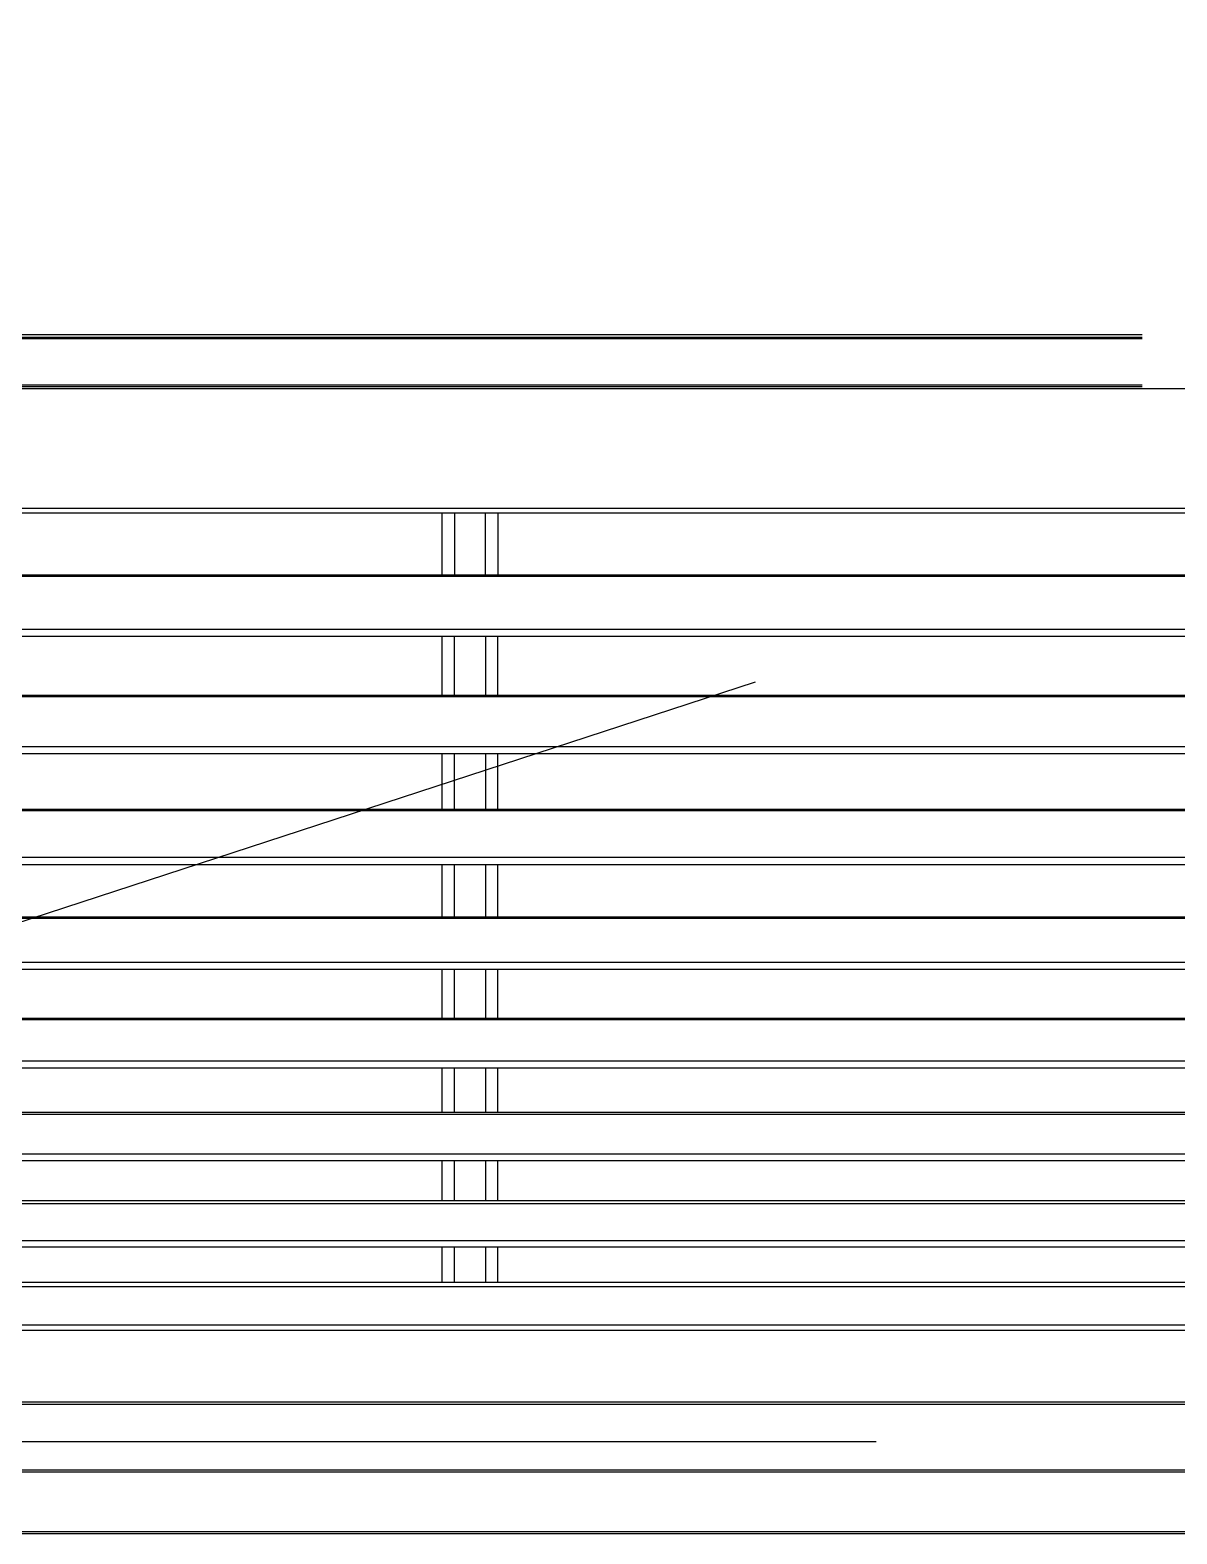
# Model space of a CAD drawing. Header units: millimetres. Extents: x 0 to 460316, y -63250 to 103204.
# Drawn here: x 218154.9 to 218340.8, y 93701.1 to 93945 of the extents above; entities that cross this region are included whole.
import ezdxf
from ezdxf.enums import TextEntityAlignment as Align

# ---------------------------------------------------------------- set-up
doc = ezdxf.new("R2010")
doc.units = ezdxf.units.MM
doc.header["$LTSCALE"] = 25
doc.linetypes.add('HIDDEN', pattern=[9.525, 6.35, -3.175])
for name, color, linetype in [('ac-Ref', 8, 'Continuous'), ('FORM(YOURNAME)-11', 1, 'Continuous'), ('도면층8', 8, 'Continuous')]:
    doc.layers.add(name, color=color, linetype=linetype)
doc.styles.add('YOURNAME', font='HY울릉도M.TTF')

# ---------------------------------------------------------------- blocks, each defined once
blk = doc.blocks.new('*U374')
at = {"color": 1, "linetype": 'HIDDEN'}
blk.add_line((1479.94, 14.99), (39.94, 484.99), dxfattribs=at)
at = {"color": 8}
for p, q in [((1329.52, 185.7), (190.37, 185.7)), ((1329, 166.3), (190.88, 166.3)), ((190.88, 165.5), (1329, 165.5)), ((1144.44, 165.5), (1144.44, 155.49)), ((1146.44, 155.49), (1146.44, 165.5)), ((1151.44, 165.5), (1151.44, 155.49)), ((1153.44, 155.49), (1153.44, 165.5)), ((1328.59, 155.49), (191.3, 155.49)), ((191.31, 155.23), (1328.58, 155.23)), ((1328.18, 146.67), (191.7, 146.67)), ((191.76, 145.5), (1328.12, 145.5)), ((1144.44, 135.99), (1144.44, 145.5)), ((1146.44, 145.5), (1146.44, 135.99)), ((1151.44, 135.99), (1151.44, 145.5)), ((1153.44, 135.99), (1153.44, 145.5)), ((1327.61, 135.99), (192.27, 135.99)), ((192.28, 135.75), (1327.6, 135.75)), ((1327.11, 127.69), (192.78, 127.69)), ((192.85, 126.5), (1327.03, 126.5)), ((1144.44, 117.5), (1144.44, 126.5)), ((1146.44, 126.5), (1146.44, 117.5)), ((1151.44, 117.5), (1151.44, 126.5)), ((1153.44, 117.5), (1153.44, 126.5)), ((1326.41, 117.5), (193.47, 117.5)), ((193.49, 117.26), (1326.4, 117.26)), ((1325.83, 109.71), (194.05, 109.71)), ((194.15, 108.5), (1325.73, 108.5)), ((1144.44, 100.06), (1144.44, 108.5)), ((1146.44, 108.5), (1146.44, 100.06)), ((1151.44, 100.06), (1151.44, 108.5)), ((1153.44, 100.06), (1153.44, 108.5)), ((1325.04, 100.06), (194.84, 100.06)), ((194.86, 99.81), (1325.02, 99.81)), ((1324.39, 92.71), (195.5, 92.71)), ((195.61, 91.5), (1324.28, 91.5)), ((1144.44, 83.65), (1144.44, 91.5)), ((1146.44, 91.5), (1146.44, 83.65)), ((1151.44, 83.65), (1151.44, 91.5)), ((1153.44, 83.65), (1153.44, 91.5)), ((1323.53, 83.65), (196.36, 83.65)), ((196.38, 83.38), (1323.5, 83.38)), ((1322.82, 76.7), (197.06, 76.7)), ((197.19, 75.5), (1322.7, 75.5)), ((1144.44, 68.4), (1144.44, 75.5)), ((1146.44, 75.5), (1146.44, 68.4)), ((1151.44, 68.4), (1151.44, 75.5)), ((1153.44, 68.4), (1153.44, 75.5)), ((1321.93, 68.4), (197.95, 68.4)), ((198, 67.99), (1321.89, 67.99)), ((1321.16, 61.62), (198.72, 61.62)), ((198.85, 60.5), (1321.03, 60.5)), ((1144.44, 54.08), (1144.44, 60.5)), ((1146.44, 60.5), (1146.44, 54.08)), ((1151.44, 54.08), (1151.44, 60.5)), ((1153.44, 54.08), (1153.44, 60.5)), ((1320.27, 54.08), (199.62, 54.08)), ((199.68, 53.54), (1320.2, 53.54)), ((1319.45, 47.55), (200.43, 47.55)), ((200.57, 46.5), (1319.32, 46.5)), ((1144.44, 40.83), (1144.44, 46.5)), ((1146.44, 46.5), (1146.44, 40.83)), ((1151.44, 40.83), (1151.44, 46.5)), ((1153.44, 40.83), (1153.44, 46.5)), ((1318.58, 40.83), (201.3, 40.83)), ((201.41, 40.04), (1318.47, 40.04)), ((1317.64, 33.88), (202.24, 33.88)), ((202.37, 33), (1317.52, 33)), ((1315.86, 21.42), (204.03, 21.42)), ((204.09, 21), (1315.79, 21)), ((1314.17, 10.38), (205.71, 10.38)), ((205.77, 10), (1314.11, 10)), ((1312.57, 0.4), (207.32, 0.4)), ((207.32, 0), (1312.57, 0))]:
    blk.add_line(p, q, dxfattribs=at)
at = {"color": 1, "linetype": 'HIDDEN'}
blk.add_lwpolyline([(1479.94, 484.99), (1479.94, 14.99), (39.94, 14.99), (39.94, 484.99)], close=True, dxfattribs=at)
at = {"color": 8}
for points, knots in [([(1039.94, 194.41), (1040.61, 194.41), (1041.27, 194.41), (1044.61, 194.41), (1047.27, 194.41), (1060.61, 194.41), (1071.27, 194.41), (1124.61, 194.41), (1167.27, 194.41), (1214.74, 194.41), (1219.53, 194.41), (1239.96, 194.41), (1255.6, 194.41), (1279.05, 194.41), (1286.86, 194.41), (1302.49, 194.41), (1310.31, 194.41), (1322.03, 194.42), (1325.94, 194.42), (1329.85, 194.41)], [0, 0, 0, 0, 0.006899, 0.006899, 0.034494, 0.034494, 0.144873, 0.144873, 0.58639, 0.58639, 0.636025, 0.636025, 0.797792, 0.797792, 0.878675, 0.878675, 0.959558, 0.959558, 1, 1, 1, 1]), ([(1039.94, 194), (1119.87, 194), (1199.81, 194), (1296.78, 194), (1313.81, 194), (1330.85, 194)], [0, 0, 0, 0, 0.824317, 0.824317, 1, 1, 1, 1]), ([(1039.94, 193.94), (1119.89, 193.94), (1199.84, 193.94), (1299.77, 193.94), (1319.76, 193.94), (1359.74, 193.94), (1379.73, 193.94), (1419.69, 193.94), (1439.67, 193.94), (1469.52, 193.94), (1479.45, 193.94), (1494.31, 193.94), (1499.26, 193.94), (1509.14, 193.94), (1514.08, 193.94), (1518.98, 193.94)], [0, 0, 0, 0, 0.5, 0.5, 0.625, 0.625, 0.75, 0.75, 0.875, 0.875, 0.9375, 0.9375, 0.96875, 0.96875, 1, 1, 1, 1]), ([(1518.94, 193.8), (1514.03, 193.8), (1509.09, 193.8), (1499.21, 193.8), (1494.26, 193.8), (1479.4, 193.8), (1469.47, 193.8), (1439.62, 193.8), (1419.64, 193.8), (1379.68, 193.8), (1359.7, 193.8), (1319.73, 193.8), (1299.74, 193.8), (1199.82, 193.8), (1119.88, 193.8), (1039.94, 193.8)], [0, 0, 0, 0, 0.03125, 0.03125, 0.0625, 0.0625, 0.125, 0.125, 0.25, 0.25, 0.375, 0.375, 0.5, 0.5, 1, 1, 1, 1]), ([(1039.94, 186.26), (1119.86, 186.26), (1199.78, 186.26), (1299.68, 186.26), (1319.66, 186.26), (1359.62, 186.26), (1379.6, 186.26), (1419.55, 186.26), (1439.51, 186.26), (1469.34, 186.26), (1479.27, 186.26), (1494.15, 186.26), (1499.1, 186.26), (1508.99, 186.26), (1513.93, 186.26), (1518.83, 186.26)], [0, 0, 0, 0, 0.5, 0.5, 0.625, 0.625, 0.75, 0.75, 0.875, 0.875, 0.9375, 0.9375, 0.96875, 0.96875, 1, 1, 1, 1]), ([(1518.79, 186.06), (1513.89, 186.06), (1508.95, 186.06), (1499.07, 186.06), (1494.11, 186.06), (1479.24, 186.06), (1469.31, 186.06), (1439.47, 186.06), (1419.52, 186.06), (1379.58, 186.06), (1359.6, 186.06), (1319.64, 186.06), (1299.66, 186.06), (1199.77, 186.06), (1119.86, 186.06), (1039.94, 186.06)], [0, 0, 0, 0, 0.03125, 0.03125, 0.0625, 0.0625, 0.125, 0.125, 0.25, 0.25, 0.375, 0.375, 0.5, 0.5, 1, 1, 1, 1]), ([(1339.64, 186.02), (1339.29, 186.02), (1338.93, 186.02), (1318.67, 186.02), (1298.76, 186.02), (1199.22, 186.02), (1119.58, 186.02), (1039.94, 186.02)], [0, 0, 0, 0, 0.003537, 0.003537, 0.20283, 0.20283, 1, 1, 1, 1])]:
    blk.add_open_spline(points, degree=3, knots=knots, dxfattribs=at)
blk = doc.blocks.new('A$C43c8e90a')
at = {"layer": '도면층8', "xscale": -1}
blk.add_blockref('*U374', (8470.88, 9457.11), dxfattribs=at)
at = {"layer": 'FORM(YOURNAME)-11', "color": 3, "style": 'YOURNAME'}
for tag, height, p in [('1', 112.62, (41267.91, 5868.13)), ('2', 112.62, (41267.91, 5707.23)), ('3', 112.62, (41267.91, 5385.45)), ('4', 112.62, (41267.91, 4902.77)), ('5', 128.71, (41267.91, 4323.55)), ('6', 128.71, (41267.91, 3760.43)), ('7', 128.71, (41267.91, 3197.3)), ('8', 128.71, (41267.91, 2634.18)), ('9', 128.71, (41267.91, 2071.05)), ('10', 128.71, (40205.33, 1524.02)), ('11', 128.71, (41267.91, 1507.93)), ('12', 128.71, (40205.33, 960.89)), ('13', 128.71, (41267.91, 960.89))]:
    blk.add_attdef(tag, text='', height=height, dxfattribs=at).set_placement(p, align=Align.MIDDLE_RIGHT)

msp = doc.modelspace()

# ---------------------------------------------------------------- block references
at = {"layer": 'ac-Ref'}
msp.add_blockref('A$C43c8e90a', (210904.25, 84244.02), dxfattribs=at)

doc.saveas('drawing.dxf')
